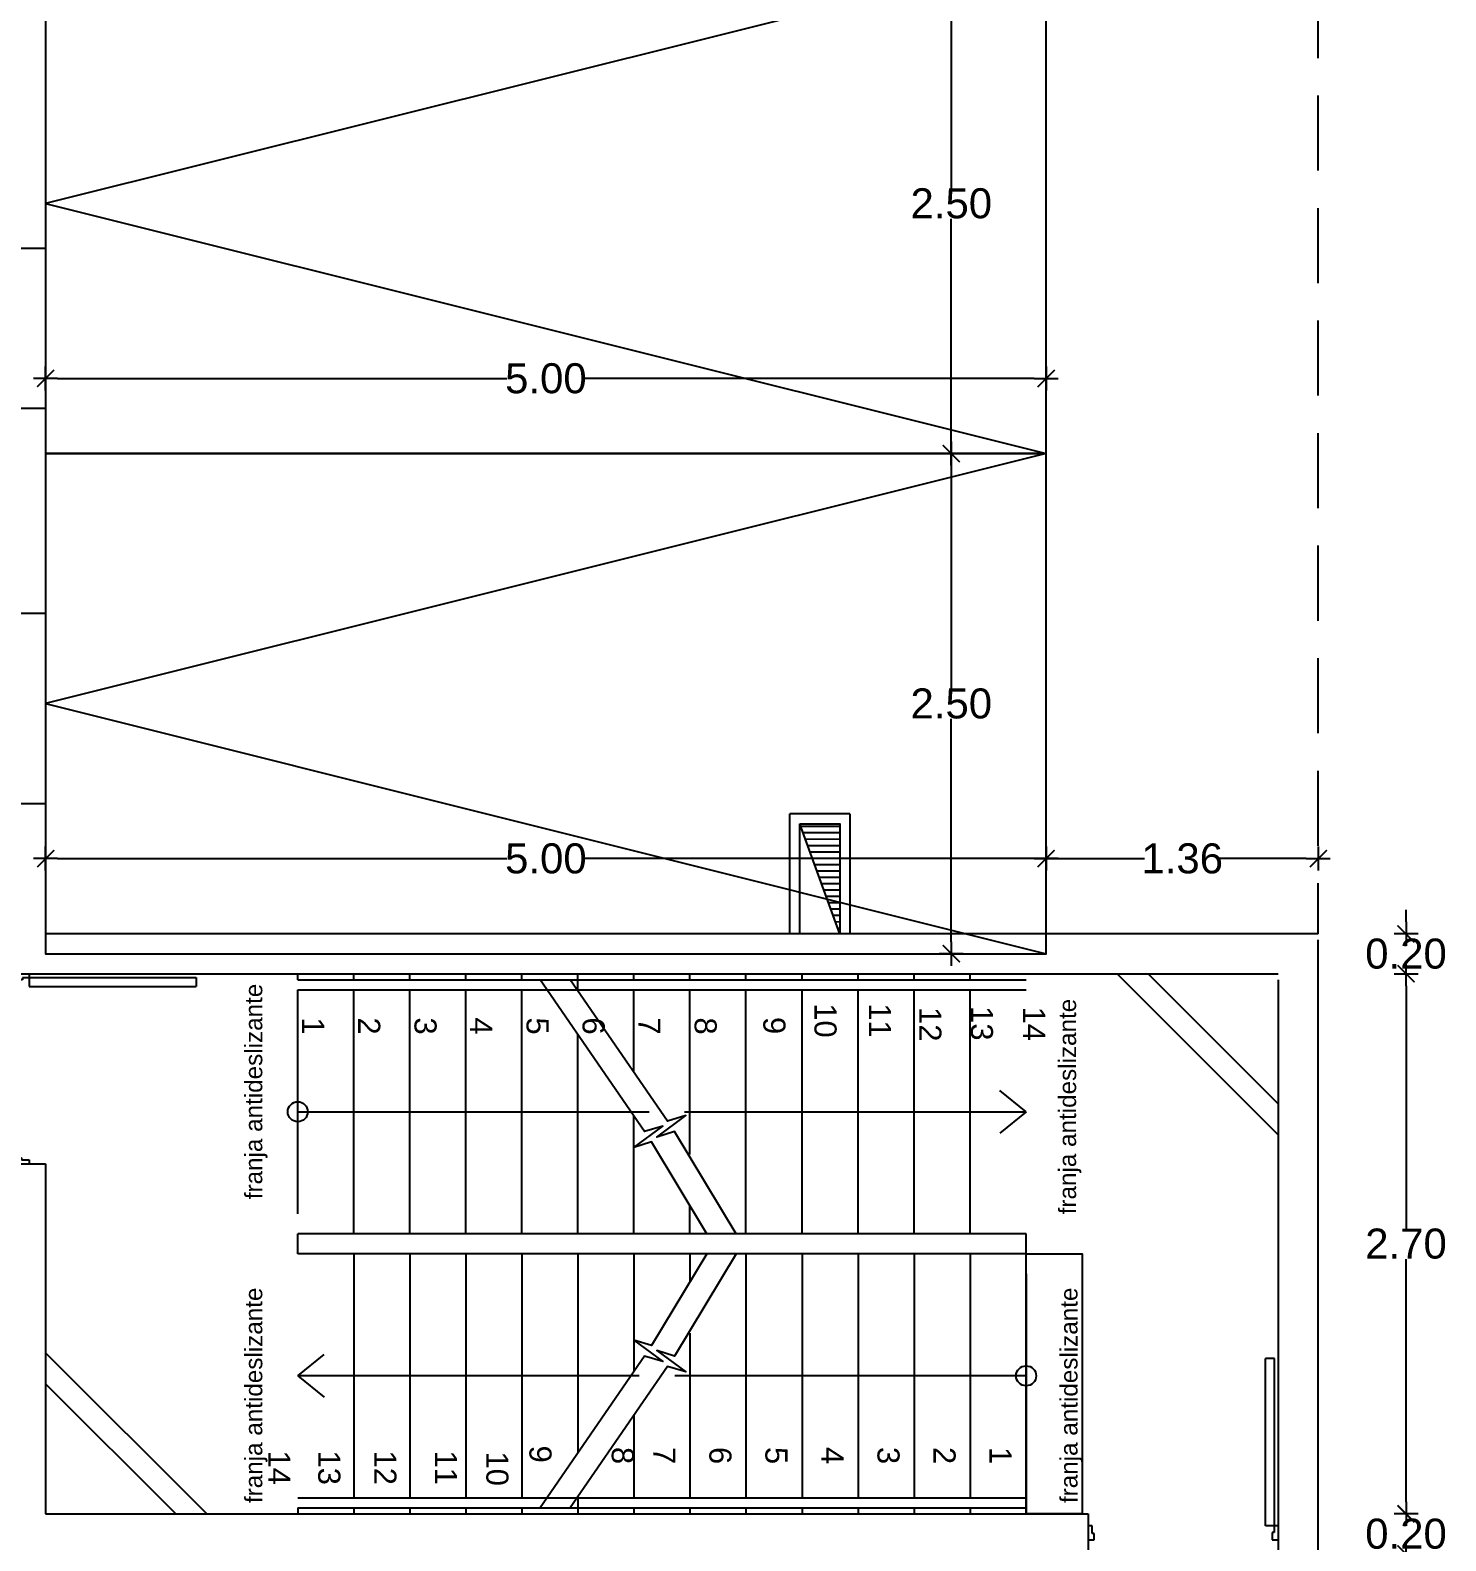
# Model space of a CAD drawing. Header units: millimetres. Extents: x 1217 to 2428, y 234 to 644.
# Drawn here: x 2364.76 to 2371.83, y 357.23 to 364.78 of the extents above; entities that cross this region are included whole.
import ezdxf

# ---------------------------------------------------------------- set-up
doc = ezdxf.new("R2010")
doc.units = ezdxf.units.MM
doc.linetypes.add('HIDDEN', pattern=[0.375, 0.25, -0.125])
doc.linetypes.add('HIDDEN2', pattern=[0.1875, 0.125, -0.0625])
doc.layers.get('0').update_dxf_attribs({"lineweight": 5})
for name, color, linetype in [('0.1', 251, 'Continuous'), ('0.3', 6, 'Continuous'), ('COTAS INTERIORES', 3, 'Continuous'), ('ESTRUCTURA', 3, 'Continuous'), ('HOJA PUERTA', 2, 'Continuous'), ('MUEBLES', 8, 'Continuous'), ('MURO', 5, 'Continuous'), ('MUROS', 7, 'Continuous'), ('PAVIMENTO', 8, 'Continuous'), ('SHAFT', 3, 'Continuous'), ('TABIQUES', 4, 'Continuous')]:
    doc.layers.add(name, color=color, linetype=linetype)
doc.layers.get('MUEBLES').off()
doc.styles.add('INTERARQ', font='arial.ttf')
doc.styles.add('ROMANS', font='arial.ttf', dxfattribs={"height": 22.5})
doc.styles.get("Standard").update_dxf_attribs({"font": 'arial.ttf'})
doc.dimstyles.new('ESCALA_1-50', dxfattribs={"dimtxt": 0.15, "dimasz": 0.06, "dimexe": 0.18, "dimexo": 0.0625, "dimgap": 0, "dimtad": 0, "dimtih": 1, "dimtoh": 1, "dimzin": 0, "dimdsep": 46, "dimtxsty": 'INTERARQ', "dimblk": 'DIMTICK', "dimcen": 0, "dimse1": 1, "dimse2": 1, "dimclrd": 256, "dimclre": 1, "dimclrt": 2, "dimadec": 0, "dimazin": 0, "dimtfac": 4.5, "dimtofl": 0, "dimtmove": 2, "dimatfit": 3, "dimldrblk": 'DIMTICK', "dimfxl": 1, "dimtolj": 1, "dimtzin": 0, "dimarcsym": 0})

# ---------------------------------------------------------------- blocks, each defined once
blk = doc.blocks.new('Simple-A ras - 095 x 202mm_1-19-10_54')
at = {"layer": 'HOJA PUERTA'}
for p, q in [((0.4107, 0.035), (0.4107, 0.87)), ((0.4557, 0.87), (0.4107, 0.87)), ((0.4557, 0.035), (0.4557, 0.87)), ((-0.455, 0.035), (-0.475, 0.035)), ((-0.455, -0.0038), (-0.455, 0.035)), ((0.4557, 0.035), (0.4107, 0.035)), ((0.455, 0.0012), (0.445, 0.0012)), ((0.445, 0.0012), (0.445, -0.035)), ((0.455, 0.035), (0.455, 0.0012)), ((0.475, 0.035), (0.455, 0.035)), ((-0.475, -0.035), (-0.445, -0.035)), ((-0.445, -0.0038), (-0.455, -0.0038)), ((-0.445, -0.035), (-0.445, -0.0038)), ((0.445, -0.035), (0.475, -0.035))]:
    blk.add_line(p, q, dxfattribs=at)
blk = doc.blocks.new('DIMTICK')
at = {"color": 1}
for p, q in [((-1, 0), (1, 0)), ((0, 1), (0, -1))]:
    blk.add_line(p, q, dxfattribs=at)
at = {"color": 3, "const_width": 0.141}
blk.add_lwpolyline([(0.71, 0.71), (-0.71, -0.71)], dxfattribs=at)
blk = doc.blocks.new('*D36')
at = {"layer": 'COTAS INTERIORES', "lineweight": -2, "ltscale": 3, "transparency": 16777216}
for p, q in [((2364.8946, 363.0411), (2367.1401, 363.0411)), ((2369.7746, 363.0411), (2367.5292, 363.0411))]:
    blk.add_line(p, q, dxfattribs=at)
at = {"layer": 'DEFPOINTS', "color": 0, "ltscale": 3, "transparency": 16777216}
for p in [(2369.8346, 363.0411), (2364.8346, 362.6657, 0), (2369.8346, 362.6657, 0)]:
    blk.add_point(p, dxfattribs=at)
at = {"layer": 'COTAS INTERIORES', "lineweight": -2, "ltscale": 3, "transparency": 16777216, "xscale": 0.06, "yscale": 0.06, "zscale": 0.06, "rotation": 180}
blk.add_blockref('DIMTICK', (2364.8346, 363.0411), dxfattribs=at)
at = {"layer": 'COTAS INTERIORES', "lineweight": -2, "ltscale": 3, "transparency": 16777216, "xscale": 0.06, "yscale": 0.06, "zscale": 0.06}
blk.add_blockref('DIMTICK', (2369.8346, 363.0411), dxfattribs=at)
at = {"layer": 'COTAS INTERIORES', "color": 2, "ltscale": 3, "transparency": 16777216, "insert": (2367.3346, 363.0411), "char_height": 0.15, "attachment_point": 5, "style": 'INTERARQ'}
blk.add_mtext('\\A1;5.00', dxfattribs=at)
blk = doc.blocks.new('*D37')
at = {"layer": 'COTAS INTERIORES', "lineweight": -2, "ltscale": 3, "transparency": 16777216}
for p, q in [((2364.8946, 360.6412), (2367.1401, 360.6412)), ((2369.7746, 360.6412), (2367.5292, 360.6412))]:
    blk.add_line(p, q, dxfattribs=at)
at = {"layer": 'DEFPOINTS', "color": 0, "ltscale": 3, "transparency": 16777216}
for p in [(2369.8346, 360.6412), (2364.8346, 360.2658, 0), (2369.8346, 360.2658, 0)]:
    blk.add_point(p, dxfattribs=at)
at = {"layer": 'COTAS INTERIORES', "lineweight": -2, "ltscale": 3, "transparency": 16777216, "xscale": 0.06, "yscale": 0.06, "zscale": 0.06, "rotation": 180}
blk.add_blockref('DIMTICK', (2364.8346, 360.6412), dxfattribs=at)
at = {"layer": 'COTAS INTERIORES', "lineweight": -2, "ltscale": 3, "transparency": 16777216, "xscale": 0.06, "yscale": 0.06, "zscale": 0.06}
blk.add_blockref('DIMTICK', (2369.8346, 360.6412), dxfattribs=at)
at = {"layer": 'COTAS INTERIORES', "color": 2, "ltscale": 3, "transparency": 16777216, "insert": (2367.3346, 360.6412), "char_height": 0.15, "attachment_point": 5, "style": 'INTERARQ'}
blk.add_mtext('\\A1;5.00', dxfattribs=at)
blk = doc.blocks.new('*D65')
at = {"layer": 'COTAS INTERIORES', "lineweight": -2, "ltscale": 3, "transparency": 16777216}
for p, q in [((2369.3607, 365.1057), (2369.3607, 363.9923)), ((2369.3607, 362.7257), (2369.3607, 363.8391))]:
    blk.add_line(p, q, dxfattribs=at)
at = {"layer": 'DEFPOINTS', "color": 0, "ltscale": 3, "transparency": 16777216}
for p in [(2369.8346, 365.1657, 0), (2369.3607, 362.6657), (2369.8346, 362.6657)]:
    blk.add_point(p, dxfattribs=at)
at = {"layer": 'COTAS INTERIORES', "lineweight": -2, "ltscale": 3, "transparency": 16777216, "xscale": 0.06, "yscale": 0.06, "zscale": 0.06}
for p, rotation in [((2369.3607, 365.1657), 90), ((2369.3607, 362.6657), 270)]:
    blk.add_blockref('DIMTICK', p, dxfattribs=dict(at, rotation=rotation))
at = {"layer": 'COTAS INTERIORES', "color": 2, "ltscale": 3, "transparency": 16777216, "insert": (2369.3607, 363.9157), "char_height": 0.15, "attachment_point": 5, "style": 'INTERARQ'}
blk.add_mtext('\\A1;2.50', dxfattribs=at)
blk = doc.blocks.new('*D66')
at = {"layer": 'COTAS INTERIORES', "lineweight": -2, "ltscale": 3, "transparency": 16777216}
for p, q in [((2369.3607, 362.6057), (2369.3607, 361.4923)), ((2369.3607, 360.2257), (2369.3607, 361.3391))]:
    blk.add_line(p, q, dxfattribs=at)
at = {"layer": 'DEFPOINTS', "color": 0, "ltscale": 3, "transparency": 16777216}
for p in [(2369.8346, 362.6657), (2369.3607, 360.1657), (2369.8346, 360.1657)]:
    blk.add_point(p, dxfattribs=at)
at = {"layer": 'COTAS INTERIORES', "lineweight": -2, "ltscale": 3, "transparency": 16777216, "xscale": 0.06, "yscale": 0.06, "zscale": 0.06}
for p, rotation in [((2369.3607, 362.6657), 90), ((2369.3607, 360.1657), 270)]:
    blk.add_blockref('DIMTICK', p, dxfattribs=dict(at, rotation=rotation))
at = {"layer": 'COTAS INTERIORES', "color": 2, "ltscale": 3, "transparency": 16777216, "insert": (2369.3607, 361.4157), "char_height": 0.15, "attachment_point": 5, "style": 'INTERARQ'}
blk.add_mtext('\\A1;2.50', dxfattribs=at)
blk = doc.blocks.new('*D132')
at = {"layer": 'COTAS INTERIORES', "lineweight": -2, "ltscale": 3, "transparency": 16777216}
for p, q in [((2371.6331, 360.3247), (2371.6331, 360.3847)), ((2371.6331, 360.0057), (2371.6331, 359.9457))]:
    blk.add_line(p, q, dxfattribs=at)
at = {"layer": 'DEFPOINTS', "color": 0, "ltscale": 3, "transparency": 16777216}
for p in [(2371.1948, 360.2647, 0), (2370.9946, 360.0657, 0), (2371.6331, 360.0657)]:
    blk.add_point(p, dxfattribs=at)
at = {"layer": 'COTAS INTERIORES', "lineweight": -2, "ltscale": 3, "transparency": 16777216, "xscale": 0.06, "yscale": 0.06, "zscale": 0.06}
for p, rotation in [((2371.6331, 360.2647), 270), ((2371.6331, 360.0657), 90)]:
    blk.add_blockref('DIMTICK', p, dxfattribs=dict(at, rotation=rotation))
at = {"layer": 'COTAS INTERIORES', "color": 2, "ltscale": 3, "transparency": 16777216, "insert": (2371.6331, 360.1652), "char_height": 0.15, "attachment_point": 5, "style": 'INTERARQ'}
blk.add_mtext('\\A1;0.20', dxfattribs=at)
blk = doc.blocks.new('*D133')
at = {"layer": 'COTAS INTERIORES', "lineweight": -2, "ltscale": 3, "transparency": 16777216}
for p, q in [((2371.6331, 360.0057), (2371.6331, 358.7923)), ((2371.6331, 357.4257), (2371.6331, 358.6391))]:
    blk.add_line(p, q, dxfattribs=at)
at = {"layer": 'DEFPOINTS', "color": 0, "ltscale": 3, "transparency": 16777216}
for p in [(2370.9946, 360.0657, 0), (2370.0446, 357.3657), (2371.6331, 357.3657)]:
    blk.add_point(p, dxfattribs=at)
at = {"layer": 'COTAS INTERIORES', "lineweight": -2, "ltscale": 3, "transparency": 16777216, "xscale": 0.06, "yscale": 0.06, "zscale": 0.06}
for p, rotation in [((2371.6331, 360.0657), 90), ((2371.6331, 357.3657), 270)]:
    blk.add_blockref('DIMTICK', p, dxfattribs=dict(at, rotation=rotation))
at = {"layer": 'COTAS INTERIORES', "color": 2, "ltscale": 3, "transparency": 16777216, "insert": (2371.6331, 358.7157), "char_height": 0.15, "attachment_point": 5, "style": 'INTERARQ'}
blk.add_mtext('\\A1;2.70', dxfattribs=at)
blk = doc.blocks.new('*D134')
at = {"layer": 'COTAS INTERIORES', "lineweight": -2, "ltscale": 3, "transparency": 16777216}
for p, q in [((2371.6331, 357.4257), (2371.6331, 357.4857)), ((2371.6331, 357.1057), (2371.6331, 357.0457))]:
    blk.add_line(p, q, dxfattribs=at)
at = {"layer": 'DEFPOINTS', "color": 0, "ltscale": 3, "transparency": 16777216}
for p in [(2370.0446, 357.3657), (2370.0446, 357.1657), (2371.6331, 357.1657)]:
    blk.add_point(p, dxfattribs=at)
at = {"layer": 'COTAS INTERIORES', "lineweight": -2, "ltscale": 3, "transparency": 16777216, "xscale": 0.06, "yscale": 0.06, "zscale": 0.06}
for p, rotation in [((2371.6331, 357.3657), 270), ((2371.6331, 357.1657), 90)]:
    blk.add_blockref('DIMTICK', p, dxfattribs=dict(at, rotation=rotation))
at = {"layer": 'COTAS INTERIORES', "color": 2, "ltscale": 3, "transparency": 16777216, "insert": (2371.6331, 357.2657), "char_height": 0.15, "attachment_point": 5, "style": 'INTERARQ'}
blk.add_mtext('\\A1;0.20', dxfattribs=at)
blk = doc.blocks.new('*D47')
at = {"layer": 'COTAS INTERIORES', "lineweight": -2, "ltscale": 3, "transparency": 16777216}
for p, q in [((2369.8946, 360.6412), (2370.327, 360.6412)), ((2371.1348, 360.6412), (2370.7024, 360.6412))]:
    blk.add_line(p, q, dxfattribs=at)
at = {"layer": 'DEFPOINTS', "color": 0, "ltscale": 3, "transparency": 16777216}
for p in [(2371.1948, 360.6412), (2369.8346, 360.2658, 0), (2371.1948, 360.2647)]:
    blk.add_point(p, dxfattribs=at)
at = {"layer": 'COTAS INTERIORES', "lineweight": -2, "ltscale": 3, "transparency": 16777216, "xscale": 0.06, "yscale": 0.06, "zscale": 0.06, "rotation": 180}
blk.add_blockref('DIMTICK', (2369.8346, 360.6412), dxfattribs=at)
at = {"layer": 'COTAS INTERIORES', "lineweight": -2, "ltscale": 3, "transparency": 16777216, "xscale": 0.06, "yscale": 0.06, "zscale": 0.06}
blk.add_blockref('DIMTICK', (2371.1948, 360.6412), dxfattribs=at)
at = {"layer": 'COTAS INTERIORES', "color": 2, "ltscale": 3, "transparency": 16777216, "insert": (2370.5147, 360.6412), "char_height": 0.15, "attachment_point": 5, "style": 'INTERARQ'}
blk.add_mtext('\\A1;1.36', dxfattribs=at)

msp = doc.modelspace()

# ---------------------------------------------------------------- hatches: boundary and pattern name
at = {"layer": 'SHAFT', "linetype": 'ByBlock'}
h = msp.add_hatch(dxfattribs=at)
h.set_pattern_fill('ANSI31', color=256, scale=0.01, angle=-405, style=0)
h.set_pattern_definition([(180, (7755708.66231, -381186.659112), (-6e-17, -0.03175000233469), [])])
h.paths.add_polyline_path([(2368.60379, 360.81559), (2368.80371, 360.26577), (2368.80371, 360.61481), (2368.80371, 360.81542)])

# ---------------------------------------------------------------- linework, layer by layer
at = {"layer": '0.1', "color": 1, "linetype": 'HIDDEN2', "ltscale": 3}
msp.add_line((2371.19359, 368.39284, 0), (2371.19228, 360.26474, 0), dxfattribs=at)
at = {"layer": '0.1', "elevation": 0}
msp.add_lwpolyline([(2369.73462, 357.36572), (2369.73462, 358.66572), (2370.01462, 358.66572), (2370.01462, 357.36572)], close=True, dxfattribs=at)
at = {"layer": '0.3'}
for p, q in [((2368.55379, 360.26574, 0), (2368.55379, 360.86559, 0)), ((2368.85371, 360.86542, 0), (2368.85371, 360.26577, 0)), ((2368.60379, 360.26577, 0), (2368.60379, 360.81559, 0)), ((2368.80371, 360.81542, 0), (2368.80371, 360.26577, 0)), ((2366.09462, 360.03572, 0), (2367.4568, 360.03572, 0)), ((2367.4568, 360.03572, 0), (2369.73462, 360.03572, 0)), ((2366.09462, 359.98572, 0), (2367.4912, 359.98572, 0)), ((2367.4912, 359.98572, 0), (2369.73462, 359.98572, 0)), ((2369.73462, 358.76572, 0), (2366.09462, 358.76572, 0)), ((2366.09462, 358.66572, 0), (2366.09462, 358.76572, 0)), ((2369.73462, 358.66572, 0), (2369.73462, 358.76572, 0)), ((2369.73462, 358.66572, 0), (2366.09462, 358.66572, 0)), ((2366.09462, 357.44572, 0), (2367.4912, 357.44572, 0)), ((2366.09462, 357.39572, 0), (2367.4568, 357.39572, 0)), ((2367.4568, 357.39572, 0), (2369.73462, 357.39572, 0)), ((2367.4912, 357.44572, 0), (2369.73462, 357.44572, 0))]:
    msp.add_line(p, q, dxfattribs=at)
at = {"layer": '0.3', "elevation": 0}
for points in [[(2368.85371, 360.86542), (2368.55379, 360.86559)], [(2368.60379, 360.81559), (2368.80371, 360.81559)]]:
    msp.add_lwpolyline(points, dxfattribs=at)
at = {"layer": '0.3', "ltscale": 3, "elevation": 0}
msp.add_lwpolyline([(2368.60379, 360.81559), (2368.80371, 360.81559), (2368.80371, 360.26576), (2368.60379, 360.26576)], close=True, dxfattribs=at)
at = {"layer": 'ESTRUCTURA', "color": 1}
for p, q in [((2366.09462, 360.03572, 0), (2366.09462, 360.06572, 0)), ((2366.37462, 360.03572, 0), (2366.37462, 360.06572, 0)), ((2366.65462, 360.03572, 0), (2366.65462, 360.06572, 0)), ((2366.93462, 360.03572, 0), (2366.93462, 360.06572, 0)), ((2367.21462, 360.03572, 0), (2367.21462, 360.06572, 0)), ((2367.77462, 360.03572, 0), (2367.77462, 360.06572, 0)), ((2368.05462, 360.03572, 0), (2368.05462, 360.06572, 0)), ((2368.33462, 360.03572, 0), (2368.33462, 360.06572, 0)), ((2368.61462, 360.03572, 0), (2368.61462, 360.06572, 0)), ((2368.89462, 360.03572, 0), (2368.89462, 360.06572, 0)), ((2369.17462, 360.03572, 0), (2369.17462, 360.06572, 0)), ((2369.45462, 360.03572, 0), (2369.45462, 360.06572, 0)), ((2366.09462, 358.86572, 0), (2366.09462, 359.98572, 0)), ((2366.37462, 358.76572, 0), (2366.37462, 359.98572, 0)), ((2366.65462, 358.76572, 0), (2366.65462, 359.98572, 0)), ((2366.93462, 358.76572, 0), (2366.93462, 359.98572, 0)), ((2367.21462, 358.76572, 0), (2367.21462, 359.98572, 0)), ((2367.77462, 359.57368, 0), (2367.77462, 359.98572, 0)), ((2368.05462, 359.16178, 0), (2368.05462, 359.98572, 0)), ((2368.33462, 358.76572, 0), (2368.33462, 359.98572, 0)), ((2368.61462, 358.76572, 0), (2368.61462, 359.98572, 0)), ((2368.89462, 358.76572, 0), (2368.89462, 359.98572, 0)), ((2369.17462, 358.76572, 0), (2369.17462, 359.98572, 0)), ((2369.45462, 358.76572, 0), (2369.45462, 359.98572, 0)), ((2367.49462, 358.76572, 0), (2367.49462, 359.7612, 0)), ((2369.73462, 359.37572, 0), (2369.60287, 359.48252, 0)), ((2367.77462, 358.76572, 0), (2367.77462, 359.35414, 0)), ((2368.02819, 359.37572, 0), (2369.73462, 359.37572, 0)), ((2369.73462, 359.37572, 0), (2369.60287, 359.26892, 0)), ((2368.05462, 358.76572, 0), (2368.05462, 358.90523, 0)), ((2366.37462, 358.66572, 0), (2366.37462, 357.44572, 0)), ((2366.65462, 358.66572, 0), (2366.65462, 357.44572, 0)), ((2366.93462, 358.66572, 0), (2366.93462, 357.44572, 0)), ((2367.21462, 358.66572, 0), (2367.21462, 357.44572, 0)), ((2367.49462, 358.66572, 0), (2367.49462, 357.67023, 0)), ((2367.77462, 358.66572, 0), (2367.77462, 358.07729, 0)), ((2368.05462, 358.66572, 0), (2368.05462, 358.5262, 0)), ((2368.33462, 358.66572, 0), (2368.33462, 357.44572, 0)), ((2368.61462, 358.66572, 0), (2368.61462, 357.44572, 0)), ((2368.89462, 358.66572, 0), (2368.89462, 357.44572, 0)), ((2369.17462, 358.66572, 0), (2369.17462, 357.44572, 0)), ((2369.45462, 358.66572, 0), (2369.45462, 357.44572, 0)), ((2369.73462, 358.56572, 0), (2369.73462, 357.36572, 0)), ((2368.05462, 358.26965, 0), (2368.05462, 357.44572, 0)), ((2366.09462, 358.05572, 0), (2366.22636, 358.16252, 0)), ((2367.80105, 358.05572, 0), (2366.09462, 358.05572, 0)), ((2366.09462, 358.05572, 0), (2366.22636, 357.94891, 0)), ((2367.77462, 357.85775, 0), (2367.77462, 357.44572, 0)), ((2366.09462, 357.39572, 0), (2366.09462, 357.36572, 0)), ((2366.37462, 357.39572, 0), (2366.37462, 357.36572, 0)), ((2366.65462, 357.39572, 0), (2366.65462, 357.36572, 0)), ((2366.93462, 357.39572, 0), (2366.93462, 357.36572, 0)), ((2367.21462, 357.39572, 0), (2367.21462, 357.36572, 0)), ((2367.77462, 357.39572, 0), (2367.77462, 357.36572, 0)), ((2368.05462, 357.39572, 0), (2368.05462, 357.36572, 0)), ((2368.33462, 357.39572, 0), (2368.33462, 357.36572, 0)), ((2368.61462, 357.39572, 0), (2368.61462, 357.36572, 0)), ((2368.89462, 357.39572, 0), (2368.89462, 357.36572, 0)), ((2369.17462, 357.39572, 0), (2369.17462, 357.36572, 0)), ((2369.45462, 357.39572, 0), (2369.45462, 357.36572, 0))]:
    msp.add_line(p, q, dxfattribs=at)
at = {"layer": 'ESTRUCTURA', "color": 1, "elevation": 0}
for points in [[(2368.1386, 358.76572), (2367.86234, 359.22461), (2367.774, 359.19668), (2367.91845, 359.30432), (2367.82756, 359.27717), (2367.30579, 360.03572)], [(2368.28514, 358.76572), (2367.97753, 359.27669), (2367.8892, 359.24875), (2368.03364, 359.35639), (2367.94275, 359.32924), (2367.4568, 360.03572)], [(2366.09462, 359.37572), (2367.85017, 359.37572)], [(2368.1386, 358.66572), (2367.86234, 358.20682), (2367.774, 358.23475), (2367.91845, 358.12711), (2367.82756, 358.15426), (2367.30579, 357.39572)], [(2368.28514, 358.66572), (2367.97753, 358.15474), (2367.8892, 358.18268), (2368.03364, 358.07504), (2367.94275, 358.10219), (2367.4568, 357.39572)], [(2369.73462, 358.05572), (2367.97906, 358.05572)]]:
    msp.add_lwpolyline(points, dxfattribs=at)
at = {"layer": 'ESTRUCTURA', "color": 2}
for centre in [(2366.09462, 359.37572, 0), (2369.73462, 358.05572, 0)]:
    msp.add_circle(centre, 0.05, dxfattribs=at)
at = {"layer": 'MURO', "color": 1, "ltscale": 3, "elevation": 0}
for points in [[(2364.83462, 365.1657), (2364.83462, 362.6657), (2369.83462, 362.6657), (2369.83462, 365.1657), (2364.83462, 365.1657)], [(2364.83462, 362.6657), (2364.83462, 360.1657), (2369.83462, 360.1657), (2369.83462, 362.6657), (2364.83462, 362.6657)]]:
    msp.add_lwpolyline(points, dxfattribs=at)
at = {"layer": 'MUROS'}
for p, q in [((2364.83462, 366.46616, 0), (2364.83462, 363.69286, 0)), ((2364.83462, 362.89301, 0), (2364.83462, 361.86573, 0)), ((2371.19462, 360.26474, 0), (2364.83462, 360.26576, 0)), ((2364.63462, 360.06572, 0), (2370.99462, 360.06572, 0)), ((2364.83462, 359.11572, 0), (2364.83462, 357.36572, 0)), ((2364.83462, 357.36572, 0), (2370.04462, 357.36572, 0))]:
    msp.add_line(p, q, dxfattribs=at)
at = {"layer": 'MUROS', "ltscale": 3, "elevation": 0}
for points in [[(2364.63462, 363.69286), (2364.83462, 363.69286)], [(2364.63462, 362.89301), (2364.83462, 362.89301)]]:
    msp.add_lwpolyline(points, dxfattribs=at)
at = {"layer": 'MUROS', "elevation": 0}
for points in [[(2364.83462, 361.86573), (2364.63462, 361.86573)], [(2364.63462, 360.91573), (2364.83462, 360.91573), (2364.83462, 360.26572)], [(2370.99457, 360.03572), (2370.99457, 355.46488), (2371.19351, 355.46488), (2371.19351, 360.23474)], [(2364.63462, 359.11572), (2364.83462, 359.11572)], [(2364.63462, 359.11572), (2364.83462, 359.11572)], [(2370.04462, 357.36572), (2370.04462, 357.16572)]]:
    msp.add_lwpolyline(points, dxfattribs=at)
at = {"layer": 'PAVIMENTO', "color": 251, "ltscale": 3, "elevation": 0}
for points in [[(2369.83462, 365.1657), (2364.83462, 363.9157), (2369.83462, 362.6657)], [(2369.83462, 362.6657), (2364.83462, 361.4157), (2369.83462, 360.1657)]]:
    msp.add_lwpolyline(points, dxfattribs=at)
at = {"layer": 'SHAFT', "linetype": 'ByBlock', "elevation": 0}
msp.add_lwpolyline([(2368.80371, 360.26577), (2368.60379, 360.81559)], dxfattribs=at)
at = {"layer": 'TABIQUES', "color": 8, "linetype": 'HIDDEN', "ltscale": 2}
for p, q in [((2367.49462, 359.98074, 0), (2367.49462, 360.06572, 0)), ((2367.49462, 357.45069, 0), (2367.49462, 357.36572, 0))]:
    msp.add_line(p, q, dxfattribs=at)
at = {"layer": 'TABIQUES'}
for p, q in [((2370.99462, 359.26015, 0), (2370.18905, 360.06572, 0)), ((2370.99462, 359.41572, 0), (2370.34462, 360.06572, 0)), ((2364.83462, 358.17128, 0), (2365.64018, 357.36572, 0)), ((2364.83462, 358.01572, 0), (2365.48462, 357.36572, 0))]:
    msp.add_line(p, q, dxfattribs=at)

# ---------------------------------------------------------------- block references
at = {"layer": 'MUEBLES', "xscale": -1, "rotation": 270.0000123374566}
msp.add_blockref('Simple-A ras - 095 x 202mm_1-19-10_54', (2364.71738, 359.59072, 0), dxfattribs=at)
at = {"layer": 'MUEBLES', "rotation": 359.9999876625434}
msp.add_blockref('Simple-A ras - 095 x 202mm_1-19-10_54', (2370.51962, 357.27155, 0), dxfattribs=at)

# ---------------------------------------------------------------- texts
at = {"layer": 'ESTRUCTURA', "color": 1, "style": 'ROMANS'}
for p in [(2365.91735, 358.93844, 0), (2369.98425, 358.86315, 0), (2365.91735, 357.4197, 0), (2369.99142, 357.4197, 0)]:
    msp.add_text('franja antideslizante', height=0.0867043, rotation=90, dxfattribs=at).set_placement(p)
at = {"layer": 'ESTRUCTURA', "color": 1, "char_height": 0.1106475, "width": 0.1026, "rotation": 270, "line_spacing_factor": 0.938532}
for s, insert, attachment_point in [('\\fArial|b0|i0|c0|p34|;10', (2368.67521, 359.74605, 0), 9), ('\\fArial|b0|i0|c0|p34|;11', (2368.94933, 359.74605, 0), 9), ('\\fArial|b0|i0|c0|p34|;12', (2369.20049, 359.72689, 0), 9), ('\\fArial|b0|i0|c0|p34|;13', (2369.45675, 359.73168, 0), 9), ('\\fArial|b0|i0|c0|p34|;14', (2369.71916, 359.72949, 0), 9), ('\\fArial|b0|i0|c0|p34|;1', (2366.11618, 359.76113, 0), 9), ('\\fArial|b0|i0|c0|p34|;2', (2366.39618, 359.76113, 0), 9), ('\\fArial|b0|i0|c0|p34|;3', (2366.67618, 359.76113, 0), 9), ('\\fArial|b0|i0|c0|p34|;4', (2366.95618, 359.76113, 0), 9), ('\\fArial|b0|i0|c0|p34|;5', (2367.23618, 359.76113, 0), 9), ('\\fArial|b0|i0|c0|p34|;6', (2367.51618, 359.76113, 0), 9), ('\\fArial|b0|i0|c0|p34|;7', (2367.79618, 359.76113, 0), 9), ('\\fArial|b0|i0|c0|p34|;8', (2368.07618, 359.76113, 0), 9), ('\\fArial|b0|i0|c0|p34|;9', (2368.4197, 359.7635, 0), 9), ('\\fArial|b0|i0|c0|p34|;9', (2367.25069, 357.62119, 0), 9), ('\\fArial|b0|i0|c0|p34|;8', (2367.77432, 357.70016, 0), 1), ('\\fArial|b0|i0|c0|p34|;7', (2367.98222, 357.70016, 0), 1), ('\\fArial|b0|i0|c0|p34|;6', (2368.26222, 357.70016, 0), 1), ('\\fArial|b0|i0|c0|p34|;5', (2368.54222, 357.70016, 0), 1), ('\\fArial|b0|i0|c0|p34|;4', (2368.82222, 357.70016, 0), 1), ('\\fArial|b0|i0|c0|p34|;3', (2369.10222, 357.70016, 0), 1), ('\\fArial|b0|i0|c0|p34|;2', (2369.38222, 357.70016, 0), 1), ('\\fArial|b0|i0|c0|p34|;1', (2369.66222, 357.70016, 0), 1), ('\\fArial|b0|i0|c0|p34|;14', (2366.05782, 357.68235, 0), 1), ('\\fArial|b0|i0|c0|p34|;13', (2366.30767, 357.68235, 0), 1), ('\\fArial|b0|i0|c0|p34|;12', (2366.58767, 357.68235, 0), 1), ('\\fArial|b0|i0|c0|p34|;11', (2366.89084, 357.68235, 0), 1), ('\\fArial|b0|i0|c0|p34|;10', (2367.14767, 357.67745, 0), 1)]:
    msp.add_mtext(s, dxfattribs=dict(at, insert=insert, attachment_point=attachment_point))

# ---------------------------------------------------------------- dimensions: what is measured, and where the dimension line sits
at = {"layer": 'COTAS INTERIORES', "ltscale": 3}
for base, p1, p2, picture, middle in [((2369.36068, 362.6657), (2369.83462, 365.1657, 0), (2369.83462, 362.6657), '*D65', (2369.36068, 363.9157)), ((2369.36068, 360.1657, 0), (2369.83462, 362.6657, 0), (2369.83462, 360.1657, 0), '*D66', (2369.36068, 361.4157, 0)), ((2371.63307, 360.06572), (2371.1948, 360.26474, 0), (2370.99462, 360.06572, 0), '*D132', (2371.63307, 360.16523)), ((2371.63307, 357.36572), (2370.99462, 360.06572, 0), (2370.04462, 357.36572), '*D133', (2371.63307, 358.71572)), ((2371.63307, 357.16572, 0), (2370.04462, 357.36572, 0), (2370.04462, 357.16572, 0), '*D134', (2371.63307, 357.26572, 0))]:
    dim = msp.add_linear_dim(base=base, p1=p1, p2=p2, angle=90, dimstyle='ESCALA_1-50', dxfattribs=at)
    dim.commit()
    dim.dimension.update_dxf_attribs({"geometry": picture, "text_midpoint": middle})
for base, p1, p2, picture, middle in [((2369.83461, 363.04113, 0), (2364.83462, 362.6657, 0), (2369.83461, 362.6657, 0), '*D36', (2367.33461, 363.04113, 0)), ((2369.83461, 360.64119, 0), (2364.83462, 360.26576, 0), (2369.83461, 360.26576, 0), '*D37', (2367.33462, 360.64119, 0)), ((2371.1948, 360.64119), (2369.83461, 360.26576, 0), (2371.1948, 360.26474), '*D47', (2370.5147, 360.64119))]:
    dim = msp.add_linear_dim(base=base, p1=p1, p2=p2, dimstyle='ESCALA_1-50', dxfattribs=at)
    dim.commit()
    dim.dimension.update_dxf_attribs({"geometry": picture, "text_midpoint": middle})

doc.saveas('drawing.dxf')
